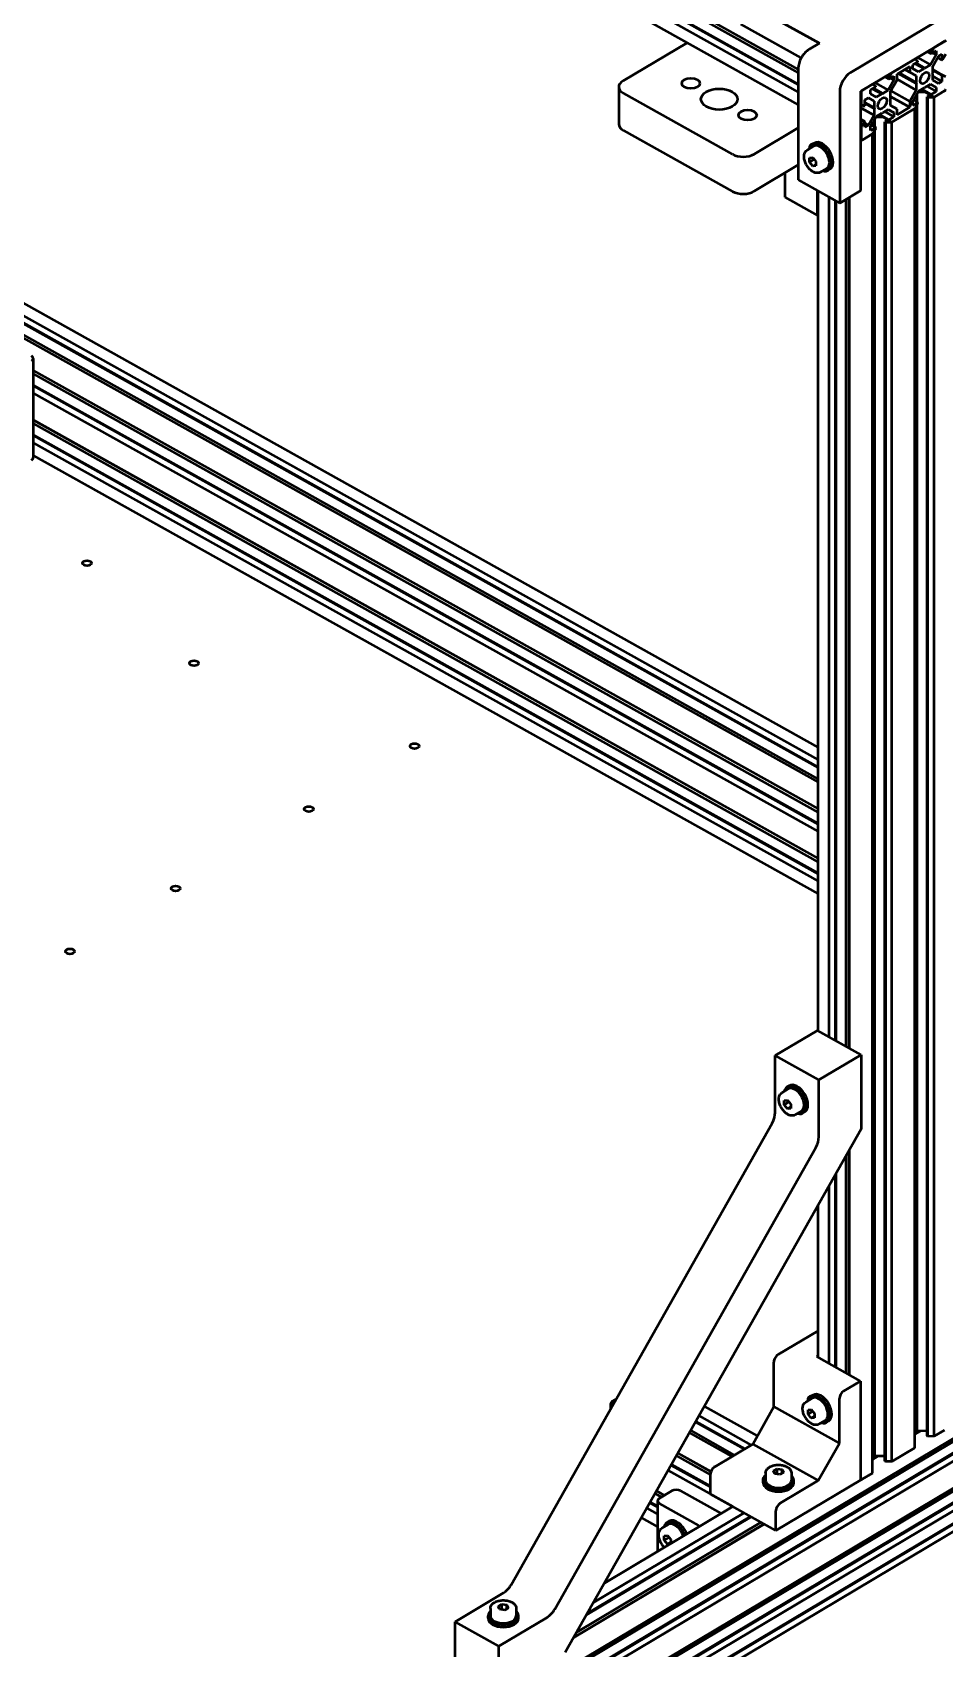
# Model space of a CAD drawing. Header units: millimetres. Extents: x -2748 to 3818, y -1510 to 2700.
# Drawn here: x 2911 to 3211, y 633 to 1165 of the extents above; entities that cross this region are included whole.
import ezdxf

# ---------------------------------------------------------------- set-up
doc = ezdxf.new("R2010")
doc.units = ezdxf.units.MM
doc.header["$LTSCALE"] = 9.090909
doc.layers.add('Visible (ISO)', color=7, linetype='Continuous', lineweight=50)

msp = doc.modelspace()

# ---------------------------------------------------------------- linework, layer by layer
at = {"layer": 'Visible (ISO)'}
for p, q in [((2694.297, 1415.319), (3163.025, 1153.275)), ((2694.297, 1415.3), (3163.025, 1153.256)), ((2694.297, 1414.163), (3163.025, 1152.119)), ((2694.297, 1410.474), (3163.025, 1148.43)), ((2694.297, 1410.197), (3163.025, 1148.153)), ((2694.297, 1407.84), (3163.025, 1145.796)), ((2694.297, 1403.651), (3163.025, 1141.608)), ((3144.119, 1176.314), (3169.981, 1161.856)), ((3215.143, 1173.014), (3180.153, 1152.151)), ((3163.997, 1157.036), (3144.119, 1168.149)), ((3105.394, 1149.479), (3126.469, 1162.045)), ((3169.981, 1161.856), (3166.503, 1159.782)), ((3183.631, 1146.06), (3211.665, 1162.775)), ((3207.79, 1160.465), (3206.778, 1158.673)), ((3211.213, 1162.506), (3207.79, 1160.465)), ((3201.418, 1156.666), (3193.878, 1152.17)), ((3200.778, 1154.814), (3202.43, 1155.799)), ((3200.778, 1153.476), (3200.778, 1154.814)), ((3202.43, 1156.081), (3201.418, 1156.666)), ((3201.426, 1155.201), (3204.465, 1153.502)), ((3201.704, 1155.367), (3204.743, 1153.668)), ((3202.268, 1157.172), (3206.579, 1154.762)), ((3202.43, 1155.799), (3202.43, 1156.081)), ((3205.506, 1159.103), (3206.778, 1158.392)), ((3205.75, 1159.248), (3206.778, 1158.673)), ((3208.43, 1158.038), (3206.579, 1154.762)), ((3206.778, 1158.392), (3208.43, 1159.377)), ((3206.778, 1158.673), (3206.778, 1158.392)), ((3207.272, 1158.686), (3208.43, 1158.038)), ((3207.317, 1154.336), (3209.168, 1157.612)), ((3208.43, 1159.377), (3208.43, 1158.038)), ((3208.901, 1157.14), (3210.308, 1156.353)), ((3209.168, 1157.612), (3210.308, 1158.292)), ((3210.308, 1158.292), (3210.308, 1156.353)), ((3210.308, 1156.353), (3210.548, 1156.496)), ((3210.548, 1156.496), (3211.561, 1158.288)), ((3163.025, 1153.626), (3163.025, 1116.883)), ((3191.593, 1150.808), (3192.865, 1150.096)), ((3191.837, 1150.953), (3192.865, 1150.378)), ((3194.518, 1149.743), (3192.667, 1146.467)), ((3193.878, 1152.17), (3192.865, 1150.378)), ((3192.865, 1150.096), (3194.518, 1151.081)), ((3192.865, 1150.378), (3192.865, 1150.096)), ((3193.359, 1150.391), (3194.518, 1149.743)), ((3193.405, 1146.041), (3195.561, 1149.858)), ((3194.518, 1151.081), (3194.518, 1149.743)), ((3195.561, 1151.704), (3199.735, 1154.192)), ((3195.561, 1149.858), (3195.561, 1151.704)), ((3195.561, 1150.003), (3201.891, 1146.464)), ((3201.891, 1148.619), (3195.955, 1151.938)), ((3196.235, 1152.106), (3202.03, 1148.866)), ((3196.237, 1152.107), (3201.891, 1148.946)), ((3198.103, 1153.219), (3201.891, 1151.101)), ((3198.137, 1153.24), (3199.735, 1152.346)), ((3199.735, 1154.192), (3199.735, 1152.346)), ((3199.735, 1152.346), (3201.891, 1151.101)), ((3202.629, 1152.407), (3200.778, 1153.476)), ((3201.891, 1151.101), (3201.891, 1148.946)), ((3204.465, 1153.502), (3202.629, 1152.407)), ((3204.604, 1153.421), (3204.465, 1153.502)), ((3204.743, 1153.668), (3204.604, 1153.421)), ((3206.579, 1154.762), (3204.743, 1153.668)), ((3207.178, 1151.935), (3207.317, 1152.181)), ((3207.317, 1151.855), (3207.178, 1151.935)), ((3207.317, 1152.181), (3207.317, 1154.336)), ((3207.317, 1153.199), (3210.548, 1151.393)), ((3207.317, 1152.922), (3210.308, 1151.25)), ((3207.317, 1149.7), (3207.317, 1151.855)), ((3207.317, 1150.983), (3210.308, 1149.311)), ((3209.168, 1148.631), (3207.317, 1149.7)), ((3210.548, 1151.393), (3210.308, 1151.25)), ((3210.308, 1151.25), (3210.308, 1149.311)), ((3211.561, 1150.808), (3210.548, 1151.393)), ((3103.986, 1147.471), (3103.986, 1135.224)), ((3141.428, 1125.316), (3105.508, 1145.397)), ((3176.675, 1145.995), (3176.675, 1109.252)), ((3183.631, 1113.4), (3183.631, 1146.06)), ((3183.735, 1145.714), (3183.735, 1141.697)), ((3187.506, 1148.37), (3184.083, 1146.33)), ((3186.866, 1146.519), (3188.518, 1147.504)), ((3186.866, 1145.18), (3186.866, 1146.519)), ((3188.716, 1144.112), (3186.866, 1145.18)), ((3188.518, 1147.786), (3187.506, 1148.37)), ((3187.513, 1146.905), (3190.552, 1145.206)), ((3187.792, 1147.071), (3190.831, 1145.372)), ((3188.356, 1148.877), (3192.667, 1146.467)), ((3188.518, 1147.504), (3188.518, 1147.786)), ((3190.552, 1145.206), (3188.716, 1144.112)), ((3190.692, 1145.126), (3190.552, 1145.206)), ((3190.831, 1145.372), (3190.692, 1145.126)), ((3192.667, 1146.467), (3190.831, 1145.372)), ((3193.405, 1143.886), (3193.405, 1146.041)), ((3193.405, 1144.341), (3199.735, 1140.802)), ((3193.467, 1146.151), (3199.735, 1142.647)), ((3201.891, 1146.464), (3199.735, 1142.647)), ((3200.778, 1142.762), (3202.629, 1146.038)), ((3201.891, 1148.946), (3202.03, 1148.866)), ((3202.03, 1148.866), (3201.891, 1148.619)), ((3201.891, 1148.619), (3201.891, 1146.464)), ((3202.197, 1142.539), (3202.197, 1145.274)), ((3202.532, 1145.866), (3204.658, 1145.886)), ((3202.629, 1146.038), (3204.465, 1147.133)), ((3203.479, 1146.545), (3207.79, 1144.135)), ((3203.495, 1146.555), (3206.778, 1144.719)), ((3203.739, 1146.7), (3206.778, 1145.001)), ((3204.465, 1147.133), (3204.604, 1147.379)), ((3204.603, 1147.377), (3204.743, 1147.299)), ((3204.604, 1147.379), (3204.743, 1147.299)), ((3204.743, 1147.299), (3206.579, 1148.394)), ((3205.391, 1147.685), (3208.43, 1145.986)), ((3206.497, 1144.858), (3205.485, 1144.254)), ((3205.485, 1144.254), (3205.733, 1144.116)), ((3205.485, 703.346), (3205.485, 1144.254)), ((3205.733, 1144.116), (3207.79, 1144.135)), ((3205.959, 1144.537), (3205.959, 1145.159)), ((3206.55, 1148.376), (3208.43, 1147.325)), ((3206.579, 1148.394), (3208.43, 1147.325)), ((3208.43, 1145.986), (3206.778, 1145.001)), ((3206.778, 1145.001), (3206.778, 1144.719)), ((3206.778, 1144.719), (3207.79, 1144.135)), ((3207.79, 1144.135), (3211.213, 1146.176)), ((3207.79, 1144.135), (3211.213, 1146.176)), ((3207.79, 703.227), (3207.79, 1144.135)), ((3208.43, 1147.325), (3208.43, 1145.986)), ((3210.308, 1149.311), (3209.168, 1148.631)), ((3183.631, 1141.755), (3183.735, 1141.697)), ((3183.631, 1141.736), (3184.747, 1141.112)), ((3183.631, 1140.6), (3187.979, 1138.169)), ((3183.735, 1141.697), (3184.747, 1141.112)), ((3184.747, 1141.112), (3184.987, 1141.255)), ((3184.987, 1143.195), (3186.128, 1143.875)), ((3184.987, 1141.255), (3184.987, 1143.195)), ((3184.987, 1142.323), (3187.979, 1140.651)), ((3184.987, 1142.32), (3188.118, 1140.57)), ((3184.987, 1141.996), (3187.979, 1140.324)), ((3186.098, 1143.857), (3187.979, 1142.806)), ((3186.128, 1143.875), (3187.979, 1142.806)), ((3187.979, 1142.806), (3187.979, 1140.651)), ((3187.979, 1140.651), (3188.118, 1140.57)), ((3188.118, 1140.57), (3187.979, 1140.324)), ((3187.979, 1140.324), (3187.979, 1138.169)), ((3188.716, 1137.743), (3190.552, 1138.838)), ((3190.552, 1138.838), (3190.692, 1139.084)), ((3190.69, 1139.082), (3190.831, 1139.004)), ((3190.692, 1139.084), (3190.831, 1139.004)), ((3190.831, 1139.004), (3192.667, 1140.098)), ((3191.479, 1139.39), (3194.518, 1137.691)), ((3192.637, 1140.081), (3194.518, 1139.029)), ((3192.667, 1140.098), (3194.518, 1139.029)), ((3193.265, 1143.64), (3193.405, 1143.886)), ((3193.405, 1143.559), (3193.265, 1143.64)), ((3193.405, 1141.404), (3193.405, 1143.559)), ((3195.561, 1140.159), (3193.405, 1141.404)), ((3193.878, 1135.84), (3201.418, 1140.336)), ((3193.878, 1135.84), (3201.418, 1140.336)), ((3194.518, 1139.029), (3194.518, 1137.691)), ((3199.735, 1140.802), (3195.561, 1138.313)), ((3195.561, 1138.313), (3195.561, 1140.159)), ((3199.735, 1142.647), (3199.735, 1140.802)), ((3200.778, 1141.424), (3200.778, 1142.762)), ((3202.43, 1142.409), (3200.778, 1141.424)), ((3201.023, 1143.196), (3202.43, 1142.409)), ((3201.418, 1140.336), (3202.43, 1142.127)), ((3201.418, 699.428), (3201.418, 1140.336)), ((3202.197, 704.955), (3202.197, 1141.714)), ((3202.43, 1142.127), (3202.43, 1142.409)), ((3205.733, 703.208), (3205.733, 1144.116)), ((3163.025, 1134.043), (3148.498, 1125.382)), ((3183.631, 1136.911), (3184.987, 1136.152)), ((3183.631, 1136.633), (3184.747, 1136.009)), ((3183.631, 1134.276), (3183.735, 1134.218)), ((3184.747, 1136.009), (3183.735, 1134.218)), ((3183.735, 1134.218), (3183.735, 1130.201)), ((3184.987, 1136.152), (3184.747, 1136.009)), ((3184.987, 1134.213), (3184.987, 1136.152)), ((3184.987, 1135.531), (3186.128, 1134.893)), ((3186.128, 1134.893), (3184.987, 1134.213)), ((3187.979, 1138.169), (3186.128, 1134.893)), ((3186.866, 1134.467), (3188.716, 1137.743)), ((3186.866, 1133.128), (3186.866, 1134.467)), ((3188.518, 1134.114), (3186.866, 1133.128)), ((3187.11, 1134.9), (3188.518, 1134.114)), ((3187.506, 1132.04), (3188.518, 1133.832)), ((3188.284, 1134.244), (3188.284, 1136.978)), ((3188.518, 1133.832), (3188.518, 1134.114)), ((3188.619, 1137.571), (3190.746, 1137.59)), ((3189.566, 1138.25), (3193.878, 1135.84)), ((3189.583, 1138.259), (3192.865, 1136.424)), ((3189.826, 1138.405), (3192.865, 1136.706)), ((3192.584, 1136.563), (3191.572, 1135.959)), ((3191.572, 1135.959), (3191.82, 1135.82)), ((3191.572, 695.051), (3191.572, 1135.959)), ((3191.82, 1135.82), (3193.878, 1135.84)), ((3191.82, 694.912), (3191.82, 1135.82)), ((3192.047, 1136.242), (3192.047, 1136.863)), ((3194.518, 1137.691), (3192.865, 1136.706)), ((3192.865, 1136.706), (3192.865, 1136.424)), ((3192.865, 1136.424), (3193.878, 1135.84)), ((3193.878, 694.931), (3193.878, 1135.84)), ((3105.508, 1133.15), (3141.428, 1113.069)), ((3168.367, 1129.007), (3167.671, 1128.593)), ((3183.631, 1130.088), (3183.839, 1129.972)), ((3184.083, 1130), (3187.506, 1132.04)), ((3184.083, 1130), (3187.506, 1132.04)), ((3187.506, 691.132), (3187.506, 1132.04)), ((3188.284, 696.659), (3188.284, 1133.419)), ((3165.968, 1126.704), (3168.055, 1127.949)), ((3166.719, 1124.156), (3167.797, 1124.261)), ((3166.719, 1122.742), (3166.719, 1124.156)), ((3168.281, 1123.673), (3166.719, 1122.742)), ((3167.797, 1124.261), (3168.875, 1122.951)), ((3168.875, 1122.951), (3168.875, 1121.537)), ((3163.025, 1121.796), (3148.498, 1113.134)), ((3158.591, 1119.152), (3158.591, 1111.189)), ((3167.797, 1121.432), (3166.719, 1122.742)), ((3167.797, 1121.432), (3168.875, 1122.075)), ((3168.875, 1121.537), (3167.797, 1121.432)), ((3170.321, 1119.403), (3172.408, 1120.648)), ((3173.488, 1120.418), (3172.792, 1120.004)), ((3163.025, 1116.883), (3176.675, 1109.252)), ((3169.367, 1105.165), (3169.367, 1113.338)), ((3169.574, 836.766), (3169.574, 1113.222)), ((3176.675, 1109.252), (3183.631, 1113.4)), ((3158.591, 1111.189), (3169.367, 1105.165)), ((3173.261, 834.705), (3173.261, 1111.161)), ((3175.318, 833.555), (3175.318, 1110.011)), ((3175.558, 833.42), (3175.558, 1109.876)), ((3178.755, 831.633), (3178.755, 1110.493)), ((3179.808, 1111.121), (3179.808, 831.044)), ((3179.842, 831.026), (3179.842, 1111.141)), ((3169.574, 1105.288), (3169.367, 1105.165)), ((2878.174, 1086.482), (3169.574, 923.574)), ((2878.174, 1086.201), (3169.574, 923.292)), ((2879.186, 1088.274), (3169.574, 925.931)), ((2882.852, 1090.343), (3169.574, 930.05)), ((2872.814, 1084.475), (3169.574, 918.57)), ((2877.975, 1082.571), (3169.574, 919.552)), ((2911.319, 1058.103), (2911.319, 1025.443)), ((2911.319, 1054.167), (3169.574, 909.789)), ((2911.319, 1054.148), (3169.574, 909.77)), ((2911.319, 1053.011), (3169.574, 908.633)), ((2911.319, 1049.322), (3169.574, 904.944)), ((2911.319, 1049.045), (3169.574, 904.667)), ((2911.319, 1046.688), (3169.574, 902.309)), ((2911.319, 1037.837), (3169.574, 893.459)), ((2911.319, 1037.818), (3169.574, 893.44)), ((2911.319, 1036.681), (3169.574, 892.303)), ((2911.319, 1032.992), (3169.574, 888.614)), ((2911.319, 1032.715), (3169.574, 888.337)), ((2911.319, 1030.358), (3169.574, 885.98)), ((2911.319, 1026.169), (3169.574, 881.791)), ((3155.455, 828.586), (3169.367, 836.882)), ((3183.735, 828.849), (3169.367, 836.882)), ((3169.823, 820.554), (3155.455, 828.586)), ((3155.455, 809.865), (3155.455, 828.586)), ((3169.823, 820.554), (3183.735, 828.849)), ((3183.735, 828.849), (3183.735, 804.354)), ((3169.823, 801.832), (3169.823, 820.554)), ((3157.68, 816.355), (3159.767, 817.599)), ((3160.078, 818.658), (3159.382, 818.244)), ((3158.431, 813.807), (3159.508, 813.912)), ((3158.431, 812.393), (3158.431, 813.807)), ((3159.992, 813.324), (3158.431, 812.393)), ((3159.508, 811.083), (3158.431, 812.393)), ((3159.508, 813.912), (3160.586, 812.602)), ((3159.508, 811.083), (3160.586, 811.726)), ((3160.586, 811.188), (3159.508, 811.083)), ((3160.586, 812.602), (3160.586, 811.188)), ((3162.033, 809.054), (3164.12, 810.299)), ((3165.199, 810.069), (3164.504, 809.654)), ((3068.531, 654.319), (3154.436, 806.371)), ((3183.735, 804.354), (3086.377, 632.03)), ((3082.899, 646.286), (3168.804, 798.338)), ((3367.541, 793.057), (2911.959, 521.418)), ((3371.923, 796.665), (2912.806, 522.918)), ((3178.755, 724.087), (3178.755, 795.539)), ((3179.808, 797.404), (3179.808, 723.498)), ((3179.842, 723.48), (3179.842, 797.462)), ((3370.63, 791.097), (2911.513, 517.35)), ((3370.878, 790.958), (2911.761, 517.211)), ((3371.923, 789.186), (2912.806, 515.439)), ((3175.318, 726.008), (3175.318, 789.456)), ((3175.558, 725.874), (3175.558, 789.881)), ((3173.261, 727.159), (3173.261, 785.815)), ((3371.923, 780.335), (2912.806, 506.588)), ((3169.574, 729.22), (3169.574, 779.289)), ((2905.85, 490.536), (3378.879, 772.578)), ((3370.63, 774.767), (2911.513, 501.02)), ((3370.878, 774.628), (2911.761, 500.882)), ((3367.541, 776.727), (2911.959, 505.088)), ((3371.923, 772.856), (2912.806, 499.109)), ((2905.85, 488.087), (3378.879, 770.129)), ((3371.82, 768.61), (2912.776, 494.907)), ((3156.41, 730.15), (3169.574, 738)), ((3169.159, 729.452), (3169.574, 729.7)), ((3183.527, 721.42), (3169.159, 729.452)), ((3155.018, 712.991), (3155.018, 727.688)), ((3177.962, 718.101), (3183.527, 721.42)), ((3183.527, 721.42), (3183.527, 688.76)), ((3101.341, 712.392), (3101.341, 714.045)), ((3101.689, 714.661), (3103.097, 715.501)), ((3165.505, 714.512), (3167.592, 715.756)), ((3167.903, 716.815), (3167.208, 716.401)), ((3176.57, 700.942), (3176.57, 715.639)), ((3129.256, 707.926), (3145.235, 698.993)), ((3129.377, 708.14), (3145.479, 699.138)), ((3130.389, 709.932), (3147.52, 700.355)), ((3132.157, 713.062), (3149.561, 703.332)), ((3148.062, 700.678), (3155.018, 712.991)), ((3176.57, 700.942), (3155.018, 712.991)), ((3166.256, 711.964), (3167.334, 712.068)), ((3166.256, 710.55), (3166.256, 711.964)), ((3167.817, 711.481), (3166.256, 710.55)), ((3167.334, 709.24), (3166.256, 710.55)), ((3167.334, 712.068), (3168.411, 710.759)), ((3167.334, 709.24), (3168.411, 709.883)), ((3168.411, 709.345), (3167.334, 709.24)), ((3168.411, 710.759), (3168.411, 709.345)), ((3169.858, 707.211), (3171.945, 708.456)), ((3173.025, 708.226), (3172.329, 707.811)), ((3127.228, 704.337), (3141.148, 696.555)), ((3127.65, 705.083), (3141.998, 697.062)), ((3203.159, 704.964), (3201.418, 703.926)), ((3203.125, 704.963), (3201.418, 703.946)), ((3202.197, 704.955), (3201.418, 704.49)), ((3205.485, 704.985), (3202.197, 704.955)), ((3205.733, 703.208), (3205.485, 703.346)), ((3207.79, 703.227), (3205.733, 703.208)), ((3211.213, 705.267), (3207.79, 703.227)), ((3123.45, 697.649), (3134.301, 691.583)), ((3123.458, 697.664), (3134.307, 691.598)), ((3135.541, 693.212), (3148.062, 700.678)), ((3148.062, 700.678), (3169.614, 688.629)), ((3169.614, 688.629), (3176.57, 700.942)), ((3201.418, 699.428), (3193.878, 694.931)), ((3120.247, 691.98), (3141.533, 680.079)), ((3121.259, 693.771), (3134.149, 686.565)), ((3121.378, 693.982), (3134.149, 686.842)), ((3122.962, 696.785), (3134.149, 690.531)), ((3154.871, 691.813), (3156.076, 692.531)), ((3155.346, 690.851), (3154.871, 691.813)), ((3156.076, 692.531), (3157.756, 692.288)), ((3156.076, 690.746), (3156.076, 692.531)), ((3157.756, 692.288), (3158.231, 691.326)), ((3157.756, 691.043), (3157.756, 692.288)), ((3189.213, 696.668), (3187.506, 695.65)), ((3189.246, 696.668), (3187.506, 695.631)), ((3188.284, 696.659), (3187.506, 696.195)), ((3191.572, 696.69), (3188.284, 696.659)), ((3191.82, 694.912), (3191.572, 695.051)), ((3193.878, 694.931), (3191.82, 694.912)), ((3134.149, 684.218), (3134.149, 690.75)), ((3151.551, 687.895), (3151.551, 688.712)), ((3152.301, 691.161), (3152.301, 688.712)), ((3157.026, 690.608), (3155.346, 690.851)), ((3183.527, 688.76), (3155.701, 672.169)), ((3158.231, 691.326), (3157.026, 690.608)), ((3157.093, 681.164), (3169.614, 688.629)), ((3160.801, 691.161), (3160.801, 688.712)), ((3161.551, 687.895), (3161.551, 688.712)), ((3187.506, 691.132), (3184.083, 689.092)), ((3114.247, 681.361), (3116.764, 679.954)), ((3114.366, 681.572), (3116.764, 680.231)), ((3115.95, 684.375), (3118.062, 683.195)), ((3116.439, 685.239), (3119.046, 683.781)), ((3116.447, 685.253), (3119.062, 683.791)), ((3116.764, 681.954), (3116.764, 665.624)), ((3117.328, 682.757), (3121.501, 685.245)), ((3124.33, 685.272), (3137.703, 677.796)), ((3155.701, 672.169), (3134.149, 684.218)), ((3147.544, 676.729), (3093.387, 644.438)), ((3147.301, 676.865), (3093.627, 644.863)), ((3145.227, 678.025), (3095.668, 648.475)), ((3141.542, 680.085), (3099.295, 654.895)), ((3111.437, 676.387), (3116.764, 673.408)), ((3113.235, 679.569), (3116.764, 677.596)), ((3130.304, 673.895), (3117.373, 681.124)), ((3155.701, 672.169), (3155.701, 678.701)), ((3151.808, 674.346), (3089.191, 637.011)), ((3151.791, 674.355), (3089.207, 637.04)), ((3150.789, 674.915), (3090.194, 638.786)), ((3118.161, 672.962), (3120.248, 674.206)), ((3118.912, 670.414), (3119.99, 670.519)), ((3120.56, 675.265), (3119.864, 674.851)), ((3119.99, 670.519), (3121.068, 669.209)), ((3130.304, 673.895), (3130.304, 673.384)), ((3130.318, 673.393), (3130.304, 673.895)), ((3118.912, 669), (3118.912, 670.414)), ((3120.474, 669.931), (3118.912, 669)), ((3119.99, 667.69), (3118.912, 669)), ((3119.99, 667.69), (3121.068, 668.333)), ((3120.903, 667.779), (3119.99, 667.69)), ((3121.068, 669.209), (3121.068, 667.877)), ((3050.121, 642.146), (3066.071, 651.657)), ((3061.001, 643.315), (3061.001, 644.131)), ((3061.751, 646.581), (3061.751, 644.131)), ((3064.321, 647.232), (3065.525, 647.951)), ((3064.796, 646.271), (3064.321, 647.232)), ((3066.476, 646.027), (3064.796, 646.271)), ((3065.525, 647.951), (3067.206, 647.707)), ((3065.525, 646.165), (3065.525, 647.951)), ((3067.681, 646.746), (3066.476, 646.027)), ((3067.206, 647.707), (3067.681, 646.746)), ((3067.206, 646.463), (3067.206, 647.707)), ((3070.251, 646.581), (3070.251, 644.131)), ((3071.001, 643.315), (3071.001, 644.131)), ((3064.489, 634.114), (3050.121, 642.146)), ((3050.121, 625.817), (3050.121, 642.146)), ((3064.489, 634.114), (3080.439, 643.624)), ((3064.489, 617.784), (3064.489, 634.114))]:
    msp.add_line(p, q, dxfattribs=at)
for centre, major_axis, ratio, start_param, end_param in [((3211.213, 1162.097), (0.244, 0.436), 0.5679804, 5.4898657, 7.060662), ((3166.503, 1155.699), (-2.44, -4.364), 0.5679804, 3.9190693, 5.4898657), ((3108.986, 1147.471), (-5, 0), 0.5773503, 5.5138873, 7.0846836), ((3180.153, 1148.069), (2.44, 4.364), 0.5679804, 0.7774767, 2.348273), ((3184.083, 1145.921), (-0.244, -0.436), 0.5679804, 3.9190693, 5.4898657), ((3211.213, 1146.584), (0.244, 0.436), 0.5679804, 3.9190693, 5.4898657), ((3108.986, 1135.224), (-5, 0), 0.5773503, 0, 0.8014983), ((3168.772, 1125.918), (-1.536, 2.577), 0.5865704, 5.9780256, 7.0732505), ((3170.232, 1124.298), (-2.561, 4.295), 0.5865704, 2.5867816, 6.8379963), ((3170.232, 1124.298), (-2.177, 3.65), 0.5865704, 3.1415927, 6.2831853), ((3170.927, 1124.713), (-2.561, 4.295), 0.5865704, 3.1415927, 6.2831853), ((3183.724, 1130.2), (0.5, 0), 0.5773503, 4.5253795, 5.49798), ((3184.083, 1130.408), (-0.244, -0.436), 0.5679804, 5.4898657, 7.060662), ((3144.906, 1127.39), (-5, 0), 0.5773503, 0.8014983, 2.3722946), ((3144.906, 1115.142), (5, 0), 0.5773503, 3.9430909, 5.5138873), ((2909.319, 1058.103), (2, 0), 0.5773503, 5.5138873, 7.0846836), ((2909.319, 1025.443), (2, 0), 0.5773503, 5.5138873, 6.2831853), ((3161.943, 813.949), (-2.561, 4.295), 0.5865704, 2.5867816, 6.8379963), ((3161.943, 813.949), (-2.177, 3.65), 0.5865704, 3.1415926, 6.2831853), ((3162.639, 814.364), (-2.561, 4.295), 0.5865704, 3.1415927, 6.2831853), ((3151.977, 807.791), (-2.44, -4.364), 0.5679804, 1.5628748, 2.348273), ((3166.345, 799.759), (2.44, 4.364), 0.5679804, 4.7044675, 5.4898657), ((3156.41, 728.517), (-0.976, -1.746), 0.5679804, 3.9190693, 5.4898657), ((3101.689, 714.253), (0.244, 0.436), 0.5679804, 0.7774767, 2.348273), ((3168.309, 713.726), (-1.536, 2.577), 0.5865704, 5.9780256, 7.0732505), ((3169.768, 712.106), (-2.561, 4.295), 0.5865704, 2.5867816, 6.8379963), ((3169.768, 712.106), (-2.177, 3.65), 0.5865704, 3.1415927, 6.2831853), ((3170.464, 712.521), (-2.561, 4.295), 0.5865704, 3.1415927, 6.2831853), ((3177.962, 716.468), (0.976, 1.746), 0.5679804, 0.7774767, 2.348273), ((3135.541, 691.579), (-0.976, -1.746), 0.5679804, 3.9190693, 5.4898657), ((3156.551, 688.712), (5, 0), 0.5773503, 2.5867816, 6.8379963), ((3154.396, 689.1), (-3, 0), 0.5773503, 5.4853634, 6.6062481), ((3156.551, 687.895), (5, 0), 0.5773503, 3.1415927, 6.2831853), ((3156.551, 688.712), (4.25, 0), 0.5773503, 3.1415927, 6.2831853), ((3183.724, 689.292), (-0.5, 0), 0.5773503, 1.1651522, 2.3722946), ((3118.764, 681.954), (-2, 0), 0.5773503, 5.5138873, 7.0846836), ((3122.938, 684.442), (2, 0), 0.5773503, 0.8014983, 2.3722946), ((3157.093, 679.531), (0.976, 1.746), 0.5679804, 0.7774767, 2.348273), ((3122.425, 670.556), (-2.561, 4.295), 0.5865704, 4.3853704, 6.8379963), ((3122.425, 670.556), (-2.177, 3.65), 0.5865704, 4.3248542, 6.2831853), ((3123.12, 670.971), (-2.561, 4.295), 0.5865704, 4.3853704, 6.2831853), ((3118.764, 665.624), (-2, 0), 0.5773503, 0, 0.2426937), ((3066.071, 655.739), (-2.44, -4.364), 0.5679804, 0.7774767, 1.5628748), ((3066.001, 644.131), (5, 0), 0.5773503, 2.5867816, 6.8379963), ((3066.001, 644.131), (4.25, 0), 0.5773503, 3.1415927, 6.2831853), ((3080.439, 647.707), (2.44, 4.364), 0.5679804, 3.9190693, 4.7044675), ((3066.001, 643.315), (5, 0), 0.5773503, 3.1415927, 6.2831853)]:
    msp.add_ellipse(centre, major_axis=major_axis, ratio=ratio, start_param=start_param, end_param=end_param, dxfattribs=at)
for centre, major_axis, ratio in [((3127.694, 1148.666), (3, 0), 0.5773503), ((3204.604, 1150.4), (1.025, 1.833), 0.5679804), ((3137.033, 1143.445), (6, 0), 0.5773503), ((3190.692, 1142.105), (1.025, 1.833), 0.5679804), ((3146.372, 1138.223), (3, 0), 0.5773503), ((2929.029, 990.716), (1.5, 0), 0.5773503), ((2964.247, 957.767), (1.5, 0), 0.5773503), ((3036.789, 930.473), (1.5, 0), 0.5773503), ((3002.007, 909.735), (1.5, 0), 0.5773503), ((2958.182, 883.604), (1.5, 0), 0.5773503), ((2923.401, 862.866), (1.5, 0), 0.5773503)]:
    msp.add_ellipse(centre, major_axis=major_axis, ratio=ratio, dxfattribs=at)
for points, knots in [([(3170.321, 1119.403), (3170.09, 1119.265), (3169.828, 1119.182), (3169.261, 1119.122), (3168.955, 1119.155), (3168.309, 1119.336), (3167.967, 1119.499), (3167.296, 1119.94), (3166.968, 1120.222), (3166.366, 1120.87), (3166.091, 1121.234), (3165.62, 1122.01), (3165.423, 1122.42), (3165.125, 1123.252), (3165.024, 1123.673), (3164.933, 1124.49), (3164.943, 1124.886), (3165.089, 1125.605), (3165.223, 1125.931), (3165.571, 1126.406), (3165.756, 1126.577), (3165.968, 1126.704)], [0.7772175, 0.7772175, 0.7772175, 0.7772175, 1.0420203, 1.0420203, 1.329981, 1.329981, 1.6571341, 1.6571341, 1.9967159, 1.9967159, 2.3340845, 2.3340845, 2.6698535, 2.6698535, 3.0069819, 3.0069819, 3.3465809, 3.3465809, 3.6754405, 3.6754405, 3.9188101, 3.9188101, 3.9188101, 3.9188101]), ([(3162.033, 809.054), (3161.801, 808.916), (3161.539, 808.832), (3160.972, 808.773), (3160.667, 808.806), (3160.02, 808.987), (3159.678, 809.15), (3159.008, 809.591), (3158.679, 809.873), (3158.077, 810.521), (3157.802, 810.885), (3157.332, 811.661), (3157.135, 812.071), (3156.836, 812.903), (3156.735, 813.324), (3156.644, 814.141), (3156.654, 814.537), (3156.801, 815.256), (3156.934, 815.582), (3157.282, 816.057), (3157.467, 816.228), (3157.68, 816.355)], [0.7772175, 0.7772175, 0.7772175, 0.7772175, 1.0420203, 1.0420203, 1.329981, 1.329981, 1.6571341, 1.6571341, 1.9967159, 1.9967159, 2.3340845, 2.3340845, 2.6698535, 2.6698535, 3.0069819, 3.0069819, 3.3465809, 3.3465809, 3.6754405, 3.6754405, 3.9188101, 3.9188101, 3.9188101, 3.9188101]), ([(3169.858, 707.211), (3169.627, 707.073), (3169.364, 706.989), (3168.797, 706.93), (3168.492, 706.963), (3167.845, 707.144), (3167.504, 707.307), (3166.833, 707.748), (3166.504, 708.03), (3165.902, 708.678), (3165.628, 709.042), (3165.157, 709.818), (3164.96, 710.228), (3164.661, 711.06), (3164.56, 711.481), (3164.469, 712.298), (3164.479, 712.694), (3164.626, 713.413), (3164.759, 713.739), (3165.107, 714.214), (3165.292, 714.385), (3165.505, 714.512)], [0.7772175, 0.7772175, 0.7772175, 0.7772175, 1.0420203, 1.0420203, 1.329981, 1.329981, 1.6571341, 1.6571341, 1.9967159, 1.9967159, 2.3340845, 2.3340845, 2.6698535, 2.6698535, 3.0069819, 3.0069819, 3.3465809, 3.3465809, 3.6754405, 3.6754405, 3.9188101, 3.9188101, 3.9188101, 3.9188101]), ([(3152.301, 691.161), (3152.301, 691.427), (3152.363, 691.691), (3152.6, 692.201), (3152.784, 692.443), (3153.269, 692.9), (3153.584, 693.107), (3154.305, 693.454), (3154.716, 693.589), (3155.58, 693.773), (3156.033, 693.822), (3156.94, 693.83), (3157.393, 693.79), (3158.259, 693.625), (3158.673, 693.498), (3159.422, 693.164), (3159.758, 692.956), (3160.303, 692.469), (3160.517, 692.19), (3160.748, 691.652), (3160.801, 691.407), (3160.801, 691.161)], [2.3722946, 2.3722946, 2.3722946, 2.3722946, 2.6349032, 2.6349032, 2.9217379, 2.9217379, 3.2495681, 3.2495681, 3.5897658, 3.5897658, 3.9273066, 3.9273066, 4.2631117, 4.2631117, 4.6003574, 4.6003574, 4.9405063, 4.9405063, 5.2704786, 5.2704786, 5.5138873, 5.5138873, 5.5138873, 5.5138873]), ([(3119.009, 666.649), (3118.958, 666.7), (3118.908, 666.752), (3118.559, 667.128), (3118.284, 667.492), (3117.813, 668.268), (3117.616, 668.678), (3117.318, 669.51), (3117.217, 669.931), (3117.126, 670.748), (3117.136, 671.144), (3117.282, 671.863), (3117.416, 672.189), (3117.764, 672.664), (3117.949, 672.835), (3118.161, 672.962)], [1.9412595, 1.9412595, 1.9412595, 1.9412595, 1.9967159, 1.9967159, 2.3340845, 2.3340845, 2.6698535, 2.6698535, 3.0069819, 3.0069819, 3.3465809, 3.3465809, 3.6754405, 3.6754405, 3.9188101, 3.9188101, 3.9188101, 3.9188101]), ([(3061.751, 646.581), (3061.751, 646.846), (3061.813, 647.11), (3062.05, 647.62), (3062.233, 647.862), (3062.718, 648.319), (3063.033, 648.527), (3063.755, 648.873), (3064.165, 649.009), (3065.029, 649.193), (3065.483, 649.241), (3066.389, 649.25), (3066.842, 649.21), (3067.709, 649.044), (3068.122, 648.918), (3068.872, 648.584), (3069.207, 648.375), (3069.753, 647.888), (3069.966, 647.61), (3070.198, 647.072), (3070.251, 646.827), (3070.251, 646.581)], [2.3722946, 2.3722946, 2.3722946, 2.3722946, 2.6349032, 2.6349032, 2.9217379, 2.9217379, 3.2495681, 3.2495681, 3.5897658, 3.5897658, 3.9273066, 3.9273066, 4.2631117, 4.2631117, 4.6003574, 4.6003574, 4.9405063, 4.9405063, 5.2704786, 5.2704786, 5.5138873, 5.5138873, 5.5138873, 5.5138873])]:
    msp.add_open_spline(points, degree=3, knots=knots, dxfattribs=at)

doc.saveas('drawing.dxf')
